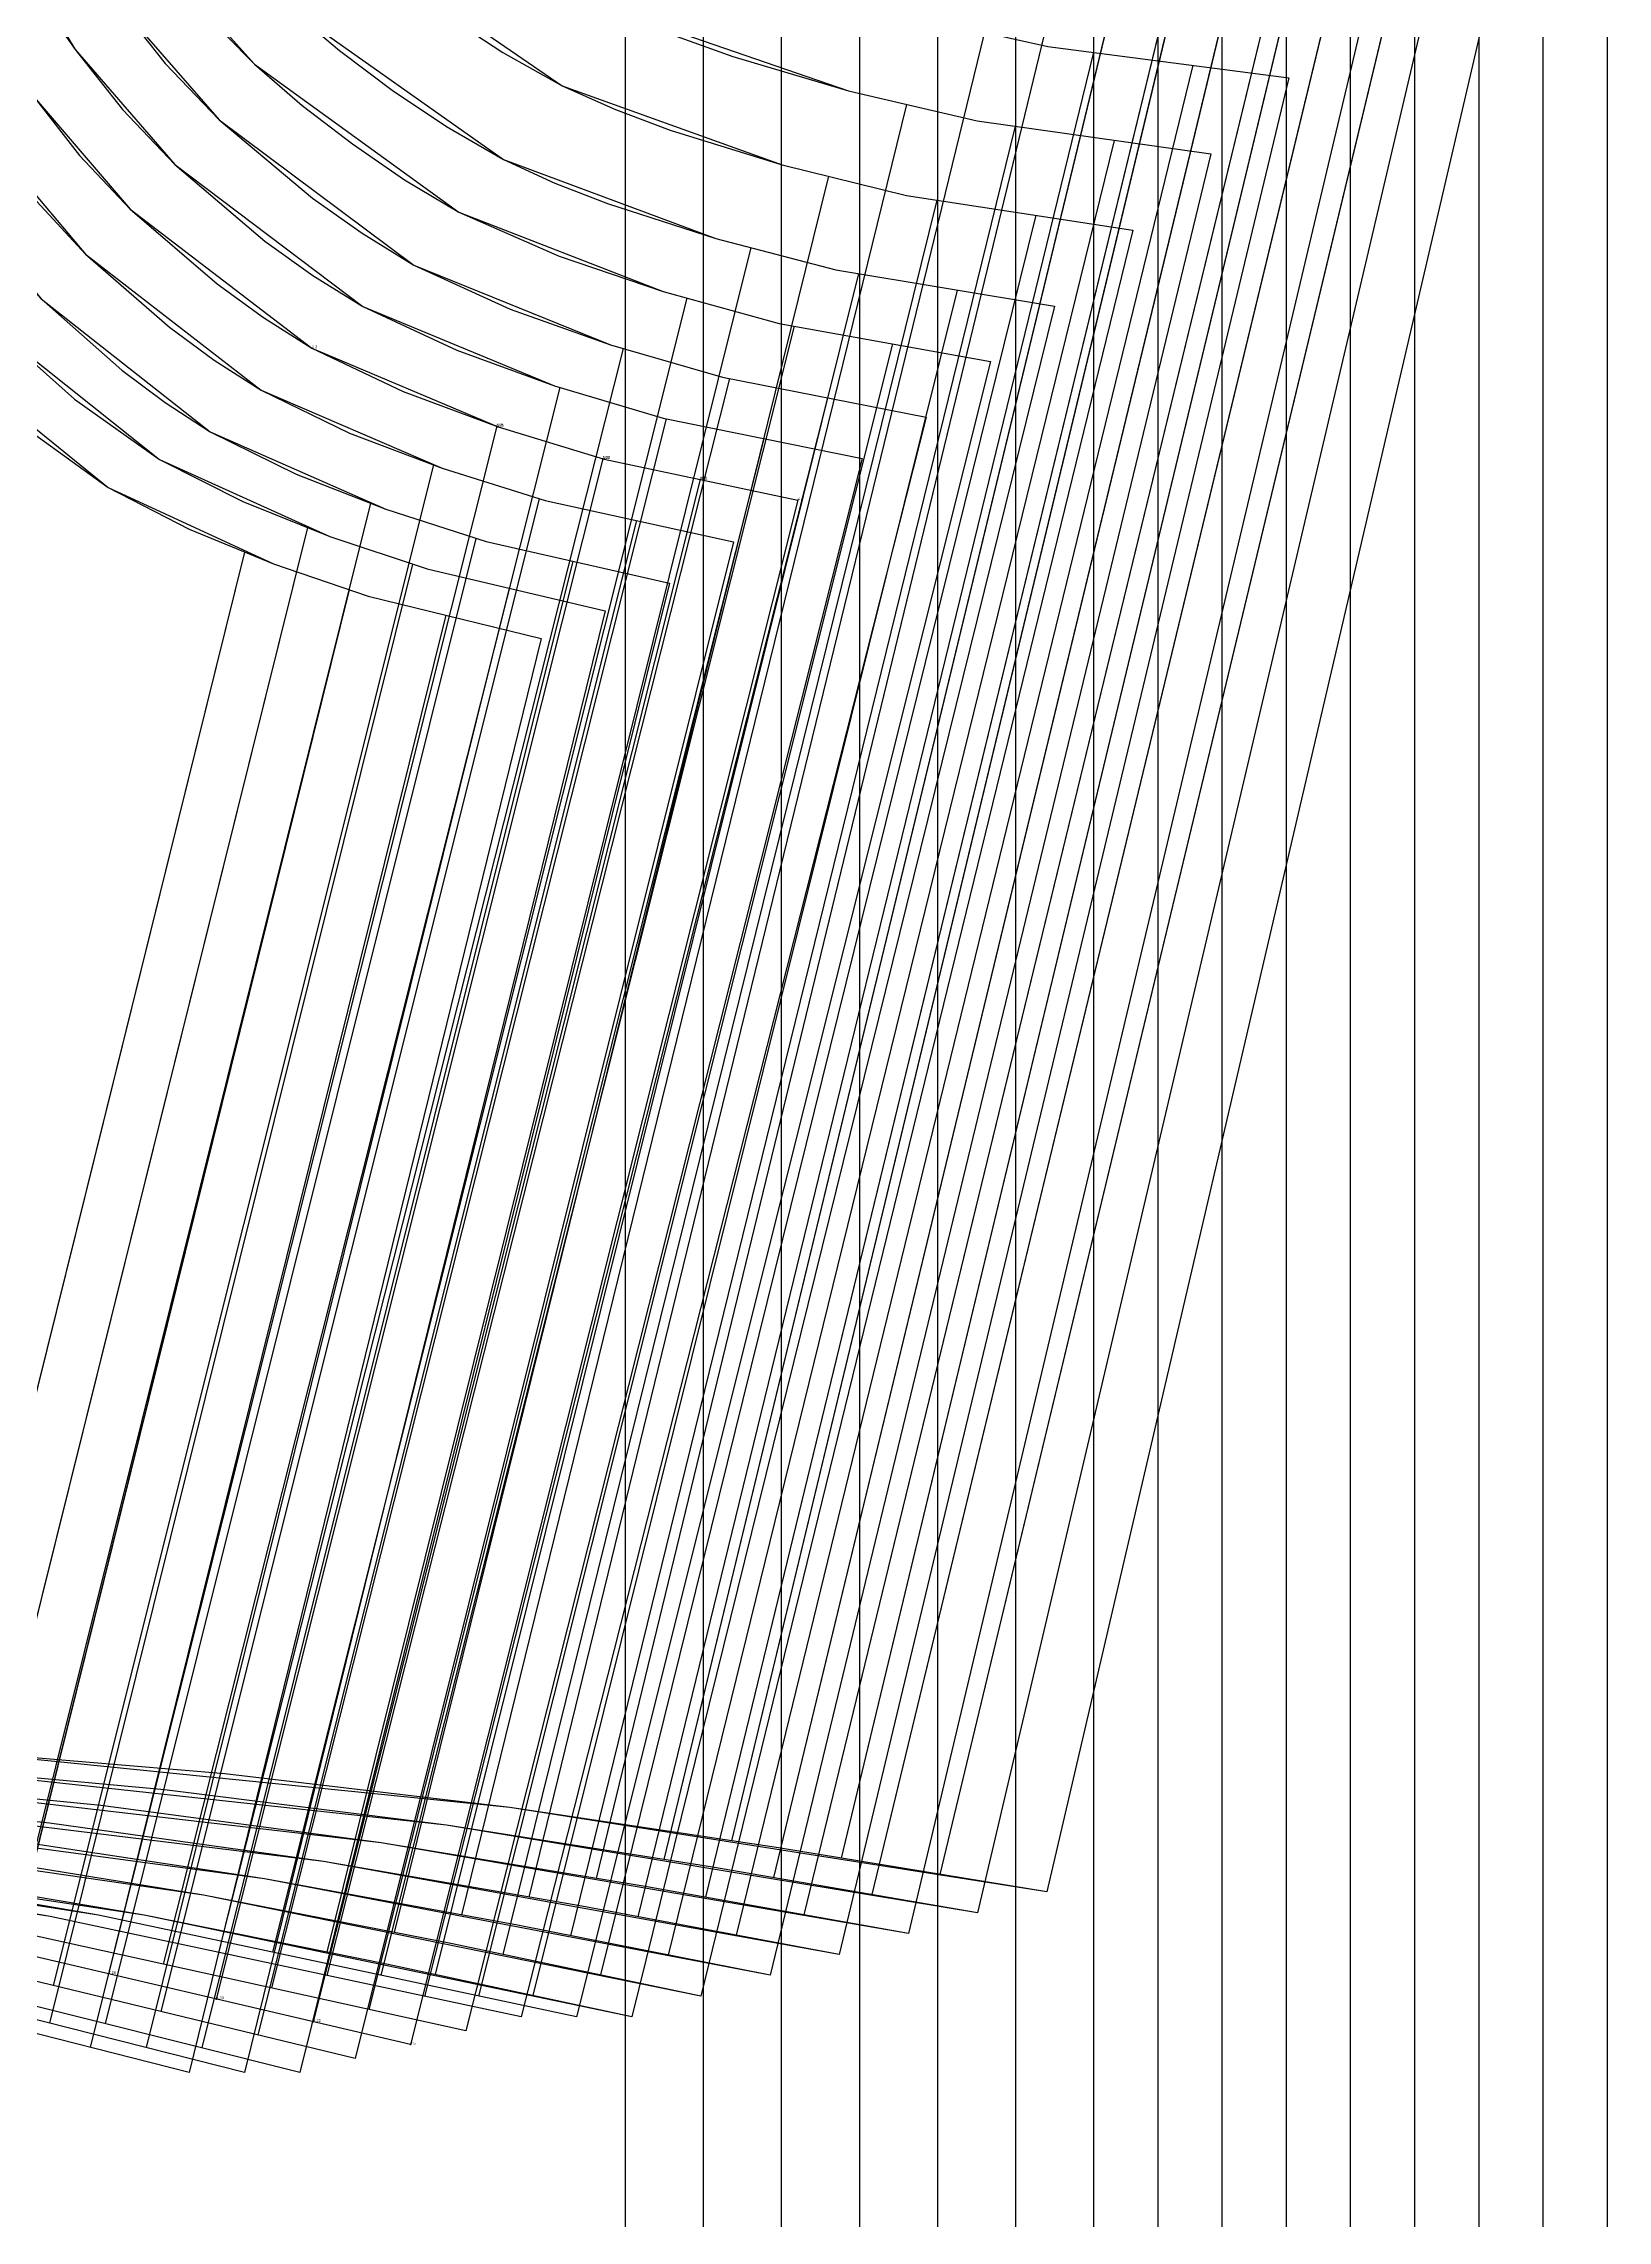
# Model space of a CAD drawing. Extents: x -43 to 1613, y 0 to 910.
# Drawn here: x 672.4 to 813.6, y 606.1 to 802.7 of the extents above; entities that cross this region are included whole.
import ezdxf

# ---------------------------------------------------------------- set-up
doc = ezdxf.new("R2010")
doc.units = 0

# ---------------------------------------------------------------- blocks, each defined once
blk = doc.blocks.new('GMX1016S18FR_42')
at = {"layer": '1'}
for points in [[(649.2063, 820.8265), (649.2063, 815.1114), (649.0742, 805.8455), (651.858, 791.9035), (656.7526, 783.2116), (664.0932, 774.0727), (678.208, 762.6071), (693.1356, 755.7212), (701.67, 752.8002), (717.2986, 748.9698)], [(717.2986, 748.9698), (685.5029, 619.4578)], [(685.5029, 619.4578), (648.0988, 628.9599), (608.0989, 636.7882), (588.7543, 638.9193), (572.0538, 639.1784), (548.6426, 639.1657), (531.8811, 636.3869), (518.0381, 630.8751), (507.9264, 624.0831), (498.9272, 613.09), (497.332, 610.4738), (494.5076, 604.3575), (491.9777, 596.039), (491.3402, 593.5041)]]:
    blk.add_lwpolyline(points, dxfattribs=at)
at = {"layer": '8'}
for p, q in [((690.5219, 756.788), (658.175, 626.4022)), ((699.9809, 753.3768), (667.8626, 623.9409)), ((708.6854, 751.0806), (676.5849, 621.7235))]:
    blk.add_line(p, q, dxfattribs=at)
at = {"layer": '84'}
for points in [[(649.2063, 820.8265), (649.2063, 815.1114), (649.0742, 805.8455), (650.0191, 798.7742), (651.858, 791.9035), (654.045, 787.4229), (656.7526, 783.2116), (660.2146, 778.4719), (664.0932, 774.0727), (670.8318, 767.9386), (678.208, 762.6071), (685.5105, 758.8479), (693.1356, 755.7212), (701.67, 752.8002), (717.2986, 748.9698)], [(717.2986, 748.9698), (685.5029, 619.4578)], [(685.5029, 619.4578), (648.0988, 628.9599), (628.1624, 633.2144), (608.0989, 636.7882), (598.4494, 638.0633), (588.7543, 638.9193), (572.0538, 639.1784), (560.3393, 639.4298), (548.6426, 639.1657), (540.192, 638.1623), (531.8811, 636.3869), (524.8148, 633.9917), (518.0381, 630.8751), (512.7651, 627.7864), (507.9264, 624.0831), (503.1461, 618.8355), (498.9272, 613.09), (497.332, 610.4738), (494.5076, 604.3575), (491.9777, 596.039), (491.3402, 593.5041)]]:
    blk.add_lwpolyline(points, dxfattribs=at)
at = {"layer": '85'}
for points in [[(690.5219, 756.788), (658.175, 626.4022)], [(699.9809, 753.3768), (667.8626, 623.9409)], [(708.6854, 751.0806), (676.5849, 621.7235)]]:
    blk.add_lwpolyline(points, dxfattribs=at)
blk = doc.blocks.new('GMX1016S18FR_44')
at = {"layer": '1'}
for points in [[(652.4092, 824.578), (652.4092, 818.863), (652.3203, 809.592), (655.3201, 795.2004), (660.4585, 786.2571), (668.1267, 776.8718), (682.8232, 765.1395), (698.2181, 758.1951), (707.0116, 755.269), (723.0974, 751.4718)], [(723.0974, 751.4718), (690.5016, 619.4603)], [(690.5016, 619.4603), (652.1044, 629.1631), (611.0453, 637.1413), (591.1901, 639.3028), (574.0527, 639.5467), (549.8745, 639.3561), (534.0198, 636.3463), (518.8382, 629.8565), (510.728, 624.0171), (500.027, 610.0115), (498.503, 607.2836), (495.8589, 600.9412), (493.5932, 592.3636), (493.042, 589.755)]]:
    blk.add_lwpolyline(points, dxfattribs=at)
at = {"layer": '8'}
for p, q in [((696.2141, 758.9927), (663.2118, 626.359)), ((705.701, 755.7034), (672.9045, 623.9079)), ((714.4309, 753.5164), (681.6319, 621.7032))]:
    blk.add_line(p, q, dxfattribs=at)
at = {"layer": '84'}
for points in [[(652.4092, 824.578), (652.4092, 818.863), (652.3203, 809.592), (653.3541, 802.287), (655.3201, 795.2004), (657.6213, 790.5878), (660.4585, 786.2571), (664.078, 781.3853), (668.1267, 776.8718), (675.1473, 770.5878), (682.8232, 765.1395), (690.3568, 761.3422), (698.2181, 758.1951), (707.0116, 755.269), (723.0974, 751.4718)], [(723.0974, 751.4718), (690.5016, 619.4603)], [(690.5016, 619.4603), (652.1044, 629.1631), (631.6396, 633.5014), (611.0453, 637.1413), (601.1393, 638.4392), (591.1901, 639.3028), (574.0527, 639.5467), (561.9471, 639.7499), (549.8745, 639.3561), (541.8684, 638.2335), (534.0198, 636.3463), (526.255, 633.5065), (518.8382, 629.8565), (514.5939, 627.187), (510.728, 624.0171), (507.7562, 620.7684), (505.0156, 617.314), (500.027, 610.0115), (498.503, 607.2836), (495.8589, 600.9412), (493.5932, 592.3636), (493.042, 589.755)]]:
    blk.add_lwpolyline(points, dxfattribs=at)
at = {"layer": '85'}
for points in [[(696.2141, 758.9927), (663.2118, 626.359)], [(705.701, 755.7034), (672.9045, 623.9079)], [(714.4309, 753.5164), (681.6319, 621.7032)]]:
    blk.add_lwpolyline(points, dxfattribs=at)
blk = doc.blocks.new('GMX1016S18FR_46')
at = {"layer": '1'}
for points in [[(655.6096, 828.3296), (655.6096, 822.6146), (655.5537, 813.3385), (658.7668, 798.4948), (664.1466, 789.2949), (672.1425, 779.6581), (687.418, 767.6541), (703.288, 760.6589), (712.3405, 757.7328), (728.8937, 753.9737)], [(728.8937, 753.9737), (695.4978, 619.4629)], [(695.4978, 619.4629), (656.2091, 629.2952), (614.2025, 637.3597), (593.8952, 639.5238), (576.3692, 639.7321), (551.4696, 639.2901), (535.5286, 636.0821), (520.4968, 629.4146), (512.0666, 622.4601), (502.28, 609.1682), (500.5985, 606.039), (497.7181, 598.7771), (495.3178, 588.9803), (494.7412, 586.006)]]:
    blk.add_lwpolyline(points, dxfattribs=at)
at = {"layer": '8'}
for p, q in [((701.9011, 761.1974), (668.241, 626.2853)), ((711.421, 758.0275), (677.9388, 623.8571)), ((720.1764, 755.9523), (686.6713, 621.6727))]:
    blk.add_line(p, q, dxfattribs=at)
at = {"layer": '84'}
for points in [[(655.6096, 828.3296), (655.6096, 822.6146), (655.5537, 813.3385), (656.6789, 805.7998), (658.7668, 798.4948), (661.1824, 793.7475), (664.1466, 789.2949), (667.9261, 784.2911), (672.1425, 779.6581), (679.445, 773.2218), (683.3439, 770.3084), (687.418, 767.6541), (695.1879, 763.8187), (703.288, 760.6589), (712.3405, 757.7328), (728.8937, 753.9737)], [(728.8937, 753.9737), (695.4978, 619.4629)], [(695.4978, 619.4629), (656.2091, 629.2952), (635.2718, 633.6869), (614.2025, 637.3597), (604.073, 638.6627), (593.8952, 639.5238), (576.3692, 639.7321), (563.9004, 639.8311), (551.4696, 639.2901), (543.4178, 638.076), (535.5286, 636.0821), (527.807, 633.1966), (520.4968, 629.4146), (516.062, 626.2066), (512.0666, 622.4601), (506.8647, 616.0542), (502.28, 609.1682), (500.5985, 606.039), (497.7181, 598.7771), (495.3178, 588.9803), (494.7412, 586.006)]]:
    blk.add_lwpolyline(points, dxfattribs=at)
at = {"layer": '85'}
for points in [[(701.9011, 761.1974), (668.241, 626.2853)], [(711.421, 758.0275), (677.9388, 623.8571)], [(720.1764, 755.9523), (686.6713, 621.6727)]]:
    blk.add_lwpolyline(points, dxfattribs=at)
blk = doc.blocks.new('GMX1016S18FR_48')
at = {"layer": '1'}
for points in [[(658.8125, 833.3309), (658.8125, 827.6159), (658.7846, 818.3347), (662.2085, 803.0363), (667.827, 793.5799), (676.1506, 783.6916), (692.0053, 771.4108), (708.3527, 764.3673), (717.672, 761.4412), (734.6925, 757.7252)], [(734.6925, 757.7252), (700.4965, 620.7151)], [(700.4965, 620.7151), (660.1486, 630.4814), (617.0295, 638.4163), (596.199, 640.4738), (578.2336, 640.5499), (553.2933, 639.6101), (537.6596, 636.3107), (521.8176, 628.0735), (513.6312, 621.4212), (502.8921, 605.5996), (501.33, 602.2366), (498.7697, 594.4947), (496.8621, 584.1416), (496.4431, 581.0073)]]:
    blk.add_lwpolyline(points, dxfattribs=at)
at = {"layer": '8'}
for p, q in [((707.5933, 764.6544), (673.2347, 627.314)), ((717.1411, 761.6064), (682.9502, 624.962)), ((725.9244, 759.6378), (691.703, 622.8436))]:
    blk.add_line(p, q, dxfattribs=at)
at = {"layer": '84'}
for points in [[(658.8125, 833.3309), (658.8125, 827.6159), (658.7846, 818.3347), (659.9937, 810.5623), (660.9538, 806.7523), (662.2085, 803.0363), (664.7333, 798.1544), (667.827, 793.5799), (671.7615, 788.4415), (676.1506, 783.6916), (683.7325, 777.0978), (687.7762, 774.1184), (692.0053, 771.4108), (700.0113, 767.5398), (708.3527, 764.3673), (717.672, 761.4412), (734.6925, 757.7252)], [(734.6925, 757.7252), (700.4965, 620.7151)], [(700.4965, 620.7151), (660.1486, 630.4814), (638.6551, 634.8172), (617.0295, 638.4163), (606.6359, 639.6711), (596.199, 640.4738), (578.2336, 640.5499), (565.7393, 640.4026), (553.2933, 639.6101), (545.3762, 638.3808), (537.6596, 636.3107), (529.5062, 632.6556), (521.8176, 628.0735), (517.5174, 624.9899), (513.6312, 621.4212), (510.5985, 617.7255), (507.8324, 613.8215), (502.8921, 605.5996), (501.33, 602.2366), (498.7697, 594.4947), (496.8621, 584.1416), (496.4431, 581.0073)]]:
    blk.add_lwpolyline(points, dxfattribs=at)
at = {"layer": '85'}
for points in [[(707.5933, 764.6544), (673.2347, 627.314)], [(717.1411, 761.6064), (682.9502, 624.962)], [(725.9244, 759.6378), (691.703, 622.8436)]]:
    blk.add_lwpolyline(points, dxfattribs=at)
blk = doc.blocks.new('GMX1016S18FR_50')
at = {"layer": '1'}
for points in [[(662.013, 838.3347), (662.013, 832.6197), (662.013, 823.3334), (665.6579, 807.588), (671.5202, 797.8801), (680.1739, 787.748), (696.6078, 775.203), (713.4276, 768.1011), (723.006, 765.1674), (740.4888, 761.4793)], [(740.4888, 761.4793), (705.4927, 621.9698)], [(705.4927, 621.9698), (664.3091, 631.6218), (620.3138, 639.3841), (599.0717, 641.3247), (580.7634, 641.2662), (554.9342, 639.4324), (539.2039, 635.5639), (523.0038, 626.7527), (514.7336, 619.8159), (504.2282, 603.5904), (502.6432, 599.7906), (500.1388, 591.086), (498.4725, 579.5112), (498.1423, 576.0111)]]:
    blk.add_lwpolyline(points, dxfattribs=at)
at = {"layer": '2'}
for p in [(713.293, 768.1494), (722.8663, 765.2081), (731.675, 763.3361), (740.4888, 761.4793), (740.4888, 761.4793), (678.2283, 628.3579), (687.9641, 626.077), (696.7297, 624.0222), (705.4927, 621.9698), (705.4927, 621.9698)]:
    blk.add_point(p, dxfattribs=at)
at = {"layer": '3'}
for p in [(680.1739, 787.748), (696.6078, 775.203), (713.4276, 768.1011), (723.006, 765.1674)]:
    blk.add_point(p, dxfattribs=at)
at = {"layer": '8'}
for p, q in [((713.293, 768.1494), (678.2283, 628.3579)), ((722.8663, 765.2081), (687.9641, 626.077)), ((731.675, 763.3361), (696.7297, 624.0222))]:
    blk.add_line(p, q, dxfattribs=at)
at = {"layer": '84'}
for points in [[(662.013, 838.3347), (662.013, 832.6197), (662.013, 823.3334), (663.3134, 815.3274), (664.332, 811.4081), (665.6579, 807.588), (668.2969, 802.5715), (671.5202, 797.8801), (675.6146, 792.6121), (680.1739, 787.748), (688.0378, 781.0043), (692.2288, 777.9639), (696.6078, 775.203), (704.8475, 771.2914), (713.4276, 768.1011), (723.006, 765.1674), (740.4888, 761.4793)], [(740.4888, 761.4793), (705.4927, 621.9698)], [(705.4927, 621.9698), (664.3091, 631.6218), (642.3737, 635.8764), (620.3138, 639.3841), (609.7118, 640.5855), (599.0717, 641.3247), (589.9176, 641.4745), (580.7634, 641.2662), (567.812, 640.7227), (554.9342, 639.4324), (546.9586, 637.9058), (539.2039, 635.5639), (530.8626, 631.6117), (523.0038, 626.7527), (518.6503, 623.5294), (514.7336, 619.8159), (511.7339, 616.0237), (509.0161, 612.0232), (504.2282, 603.5904), (502.6432, 599.7906), (500.1388, 591.086), (498.4725, 579.5112), (498.1423, 576.0111)]]:
    blk.add_lwpolyline(points, dxfattribs=at)
at = {"layer": '85'}
for points in [[(713.293, 768.1494), (678.2283, 628.3579)], [(722.8663, 765.2081), (687.9641, 626.077)], [(731.675, 763.3361), (696.7297, 624.0222)]]:
    blk.add_lwpolyline(points, dxfattribs=at)
at = {"layer": '1'}
for s, p in [('# 3', (696.6078, 775.203)), ('# 4', (740.4888, 761.4793)), ('# 4', (740.4888, 761.4793)), ('# 5', (705.4927, 621.9698)), ('# 5', (705.4927, 621.9698))]:
    blk.add_text(s, height=0.25, dxfattribs=at).set_placement(p)
at = {"layer": '8'}
for s, p in [('# 25', (713.293, 768.1494)), ('NM', (713.293, 768.1494)), ('# 23', (722.8663, 765.2081)), ('NM', (722.8663, 765.2081)), ('# 21', (731.675, 763.3361)), ('NM', (731.675, 763.3361)), ('# 26', (678.2283, 628.3579)), ('# 24', (687.9641, 626.077)), ('# 22', (696.7297, 624.0222))]:
    blk.add_text(s, height=0.25, dxfattribs=at).set_placement(p)
at = {"layer": '85'}
for p in [(713.293, 768.1494), (722.8663, 765.2081), (731.675, 763.3361)]:
    blk.add_text('NM', height=0.25, dxfattribs=at).set_placement(p)
blk = doc.blocks.new('GMX1016S18FR_52')
at = {"layer": '1'}
for points in [[(665.2159, 843.3359), (665.2159, 837.6209), (665.2895, 828.3347), (669.1351, 812.1346), (675.2311, 802.1702), (684.2075, 791.7841), (701.2102, 778.9596), (718.5026, 771.8095), (728.34, 768.8758), (746.2876, 765.2309)], [(746.2876, 765.2309), (710.4914, 623.2221)], [(710.4914, 623.2221), (668.5763, 632.4677), (623.8342, 639.7626), (602.2569, 641.4491), (583.6819, 641.1494), (557.5478, 639.4628), (540.1361, 635.0737), (523.8395, 624.5937), (515.1273, 616.8416), (505.7674, 600.4053), (504.157, 596.3387), (501.6678, 587.0525), (500.1261, 574.7335), (499.8441, 571.0124)]]:
    blk.add_lwpolyline(points, dxfattribs=at)
at = {"layer": '8'}
for p, q in [((718.9953, 771.6622), (683.1813, 629.2444)), ((728.5965, 768.8225), (692.9476, 627.0905)), ((737.4256, 767.0293), (701.7436, 625.1499))]:
    blk.add_line(p, q, dxfattribs=at)
at = {"layer": '84'}
for points in [[(665.2159, 843.3359), (665.2159, 837.6209), (665.2895, 828.3347), (666.6789, 820.0949), (667.7508, 816.0639), (669.1351, 812.1346), (671.8834, 806.9834), (675.2311, 802.1702), (679.4831, 796.7676), (684.2075, 791.7841), (692.3482, 784.8829), (696.6839, 781.774), (701.2102, 778.9596), (709.6862, 775.0125), (718.5026, 771.8095), (728.34, 768.8758), (746.2876, 765.2309)], [(746.2876, 765.2309), (710.4914, 623.2221)], [(710.4914, 623.2221), (668.5763, 632.4677), (646.2624, 636.4961), (623.8342, 639.7626), (613.0621, 640.8395), (602.2569, 641.4491), (592.9681, 641.4593), (583.6819, 641.1494), (570.578, 640.6719), (557.5478, 639.4628), (548.6858, 637.8017), (544.3525, 636.6079), (540.1361, 635.0737), (535.8283, 632.8664), (531.6983, 630.3239), (523.8395, 624.5937), (519.2421, 620.964), (515.1273, 616.8416), (512.4044, 612.9808), (509.9914, 608.9117), (505.7674, 600.4053)]]:
    blk.add_lwpolyline(points, dxfattribs=at)
at = {"layer": '85'}
for points in [[(718.9953, 771.6622), (683.1813, 629.2444)], [(728.5965, 768.8225), (692.9476, 627.0905)], [(737.4256, 767.0293), (701.7436, 625.1499)]]:
    blk.add_lwpolyline(points, dxfattribs=at)
blk = doc.blocks.new('GMX1016S18FR_54')
at = {"layer": '1'}
for points in [[(668.4188, 848.3372), (668.4188, 842.6222), (668.5636, 833.3359), (672.6124, 816.6837), (678.942, 806.4602), (688.2359, 795.8202), (705.8076, 782.7138), (723.5749, 775.5154), (733.674, 772.5842), (752.0864, 768.9825)], [(752.0864, 768.9825), (715.4901, 624.4743)], [(715.4901, 624.4743), (672.9476, 633.537), (627.5553, 640.5982), (605.6757, 642.1502), (586.8569, 641.7082), (559.275, 639.6381), (540.8346, 634.6343), (525.3051, 623.9638), (515.9858, 614.2635), (506.6081, 595.1348), (505.1298, 591.086), (502.9201, 581.8683), (501.7237, 569.689), (501.5459, 566.0136)]]:
    blk.add_lwpolyline(points, dxfattribs=at)
at = {"layer": '8'}
for p, q in [((724.7052, 775.1877), (688.1749, 630.2909)), ((734.3318, 772.4547), (697.959, 628.2081)), ((743.1786, 770.7224), (706.7728, 626.3285))]:
    blk.add_line(p, q, dxfattribs=at)
at = {"layer": '84'}
for points in [[(668.4188, 848.3372), (668.4188, 842.6222), (668.5636, 833.3359), (670.0419, 824.8651), (671.1646, 820.7198), (672.6124, 816.6837), (675.4699, 811.398), (678.942, 806.4602), (683.3464, 800.923), (688.2359, 795.8202), (696.6509, 788.7615), (701.1315, 785.5865), (705.8076, 782.7138), (714.5173, 778.731), (723.5749, 775.5154), (733.674, 772.5842), (752.0864, 768.9825)], [(752.0864, 768.9825), (715.4901, 624.4743)], [(715.4901, 624.4743), (672.9476, 633.537), (650.3086, 637.4537), (627.5553, 640.5982), (616.6308, 641.6117), (605.6757, 642.1502), (596.2625, 642.0968), (586.8569, 641.7082), (573.019, 641.0808), (559.275, 639.6381), (549.8719, 637.7229), (545.2847, 636.364), (540.8346, 634.6343), (536.6868, 632.3991), (532.7346, 629.8235), (525.3051, 623.9638), (520.3318, 619.3968), (515.9858, 614.2635), (513.2375, 609.7093), (510.822, 604.962)]]:
    blk.add_lwpolyline(points, dxfattribs=at)
at = {"layer": '85'}
for points in [[(724.7052, 775.1877), (688.1749, 630.2909)], [(734.3318, 772.4547), (697.959, 628.2081)], [(743.1786, 770.7224), (706.7728, 626.3285)]]:
    blk.add_lwpolyline(points, dxfattribs=at)
blk = doc.blocks.new('GMX1016S18FR_56')
at = {"layer": '1'}
for points in [[(670.1206, 854.5932), (670.1206, 848.8782), (670.4178, 839.5945), (674.8654, 822.3403), (681.5913, 811.8018), (691.4058, 800.8722), (709.8615, 787.4966), (728.3247, 780.3211), (738.8073, 777.4382), (757.8853, 773.9888)], [(757.8853, 773.9888), (720.4888, 624.4794)], [(720.4888, 624.4794), (677.3241, 633.6513), (631.2713, 640.7938), (609.0743, 642.3559), (589.9811, 641.8987), (561.6118, 639.6381), (543.2705, 634.5378), (526.4049, 622.0918), (517.0425, 611.7184), (507.7206, 591.5), (506.2576, 587.0626), (504.1875, 576.9991), (503.3138, 563.7607), (503.2477, 559.7703)]]:
    blk.add_lwpolyline(points, dxfattribs=at)
at = {"layer": '8'}
for p, q in [((730.4736, 779.7318), (693.0517, 630.3061)), ((740.151, 777.1943), (702.8384, 628.2284)), ((749.0283, 775.5865), (711.6522, 626.3539))]:
    blk.add_line(p, q, dxfattribs=at)
at = {"layer": '84'}
for points in [[(670.1206, 854.5932), (670.1206, 848.8782), (670.4178, 839.5945), (671.0934, 835.1724), (672.079, 830.8061), (673.3058, 826.516), (674.8654, 822.3403), (677.9108, 816.8844), (681.5913, 811.8018), (686.2496, 806.1072), (691.4058, 800.8722), (695.7315, 797.1384), (700.2552, 793.651), (704.9567, 790.4125), (709.8615, 787.4966), (718.9191, 783.5088), (728.3247, 780.3211), (738.8073, 777.4382), (757.8853, 773.9888)], [(757.8853, 773.9888), (720.4888, 624.4794)], [(720.4888, 624.4794), (677.3241, 633.6513), (654.3549, 637.6137), (631.2713, 640.7938), (620.1868, 641.8149), (609.0743, 642.3559), (599.5239, 642.3), (589.9811, 641.8987), (575.7469, 641.1951), (561.6118, 639.6381), (552.2392, 637.7026), (547.6799, 636.3158), (543.2705, 634.5378), (538.729, 631.9241), (534.4313, 628.9117), (526.4049, 622.0918), (521.396, 617.1845), (517.0425, 611.7184), (514.2866, 606.8899), (511.8786, 601.8683)]]:
    blk.add_lwpolyline(points, dxfattribs=at)
at = {"layer": '85'}
for points in [[(730.4736, 779.7318), (693.0517, 630.3061)], [(740.151, 777.1943), (702.8384, 628.2284)], [(749.0283, 775.5865), (711.6522, 626.3539)]]:
    blk.add_lwpolyline(points, dxfattribs=at)
blk = doc.blocks.new('GMX1016S18FR_58')
at = {"layer": '1'}
for points in [[(671.8224, 860.8467), (671.8224, 855.1317), (672.2593, 845.8531), (677.1006, 827.9892), (684.2252, 817.1308), (694.5605, 805.9065), (713.9026, 792.254), (733.072, 785.109), (743.9356, 782.282), (763.6841, 778.9927)], [(763.6841, 778.9927), (725.4876, 624.4819)], [(725.4876, 624.4819), (681.4516, 633.6513), (634.4793, 640.7379), (611.8479, 642.2391), (592.389, 641.693), (564.1264, 639.125), (545.4066, 633.0112), (527.8908, 620.5144), (519.0821, 610.1131), (509.1431, 586.6156), (507.6851, 581.9775), (505.676, 571.4696), (504.9597, 557.6774), (504.9495, 553.5245)]]:
    blk.add_lwpolyline(points, dxfattribs=at)
at = {"layer": '8'}
for p, q in [((736.2445, 784.286), (697.9387, 630.3315)), ((745.9676, 781.9416), (707.738, 628.3021)), ((754.8728, 780.4557), (716.5417, 626.4047))]:
    blk.add_line(p, q, dxfattribs=at)
at = {"layer": '84'}
for points in [[(671.8224, 860.8467), (671.8224, 855.1317), (672.2593, 845.8531), (673.0213, 841.2709), (674.1008, 836.7497), (675.4292, 832.3072), (677.1006, 827.9892), (680.3365, 822.3632), (684.2252, 817.1308), (689.1376, 811.2786), (694.5605, 805.9065), (699.102, 802.0863), (703.8442, 798.5202), (708.7718, 795.2182), (713.9026, 792.254), (718.5457, 790.1204), (723.3133, 788.2662), (733.072, 785.109), (743.9356, 782.282), (763.6841, 778.9927)], [(763.6841, 778.9927), (725.4876, 624.4819)], [(725.4876, 624.4819), (703.4962, 629.2165), (681.4516, 633.6513), (658.0226, 637.5959), (634.4793, 640.7379), (623.1789, 641.7361), (611.8479, 642.2391), (602.1147, 642.1527), (592.389, 641.693), (578.1904, 640.903), (571.1343, 640.1816), (564.1264, 639.125), (559.303, 638.0455), (554.5557, 636.6688), (549.9126, 635.0077), (545.4066, 633.0112), (540.7152, 630.3595), (536.2347, 627.3597), (531.9573, 624.0653), (527.8908, 620.5144), (523.1308, 615.6046), (519.0821, 610.1131), (516.1204, 604.4743)]]:
    blk.add_lwpolyline(points, dxfattribs=at)
at = {"layer": '85'}
for points in [[(736.2445, 784.286), (697.9387, 630.3315)], [(745.9676, 781.9416), (707.738, 628.3021)], [(754.8728, 780.4557), (716.5417, 626.4047)]]:
    blk.add_lwpolyline(points, dxfattribs=at)
blk = doc.blocks.new('GMX1016S18FR_60')
at = {"layer": '1'}
for points in [[(674.7739, 868.9772), (674.7739, 863.2622), (675.3454, 853.9912), (680.5854, 835.5203), (688.1089, 824.3418), (698.9674, 812.8229), (719.1985, 798.8961), (739.0689, 791.7765), (750.3135, 789.0053), (770.7326, 785.8735)], [(770.7326, 785.8735), (731.736, 626.3615)], [(731.736, 626.3615), (686.8084, 635.4674), (638.899, 642.4372), (615.8256, 643.8443), (595.9983, 643.1839), (566.3845, 639.7854), (548.4496, 632.8334), (530.4003, 616.3158), (522.2672, 605.9348), (511.6246, 582.3382), (510.1692, 577.3166), (508.2566, 565.9705), (507.8146, 551.1191), (507.901, 546.6538)]]:
    blk.add_lwpolyline(points, dxfattribs=at)
at = {"layer": '8'}
for p, q in [((743.2701, 790.7427), (704.0423, 632.0918)), ((753.0364, 788.5862), (713.8518, 630.1105)), ((761.9721, 787.2121), (722.6681, 628.2589))]:
    blk.add_line(p, q, dxfattribs=at)
at = {"layer": '84'}
for points in [[(674.7739, 868.9772), (674.7739, 863.2622), (674.9009, 858.6115), (675.3454, 853.9912), (677.3698, 844.5704), (678.7998, 839.9806), (680.5854, 835.5203), (684.0094, 829.7241), (688.1089, 824.3418), (693.2753, 818.3296), (698.9674, 812.8229), (703.7248, 808.9139), (708.688, 805.2715), (713.8391, 801.9085), (719.1985, 798.8961), (724.0144, 796.7549), (728.9572, 794.9032), (739.0689, 791.7765), (750.3135, 789.0053), (770.7326, 785.8735)], [(770.7326, 785.8735), (731.736, 626.3615)], [(731.736, 626.3615), (709.3001, 631.0681), (686.8084, 635.4674), (662.9096, 639.3612), (638.899, 642.4372), (627.375, 643.3922), (615.8256, 643.8443), (605.9044, 643.7275), (595.9983, 643.1839), (581.0936, 642.0917), (573.7048, 641.1367), (566.3845, 639.7854), (561.7058, 638.551), (557.1313, 636.9863), (552.6888, 635.1118), (548.4496, 632.8334), (543.5169, 629.2266), (538.9144, 625.1931), (530.4003, 616.3158), (526.0721, 611.3222), (522.2672, 605.9348)]]:
    blk.add_lwpolyline(points, dxfattribs=at)
at = {"layer": '85'}
for points in [[(743.2701, 790.7427), (704.0423, 632.0918)], [(753.0364, 788.5862), (713.8518, 630.1105)], [(761.9721, 787.2121), (722.6681, 628.2589)]]:
    blk.add_lwpolyline(points, dxfattribs=at)
blk = doc.blocks.new('GMX1016S18FR_62')
at = {"layer": '1'}
for points in [[(677.7254, 877.1078), (677.7254, 871.3928), (678.4213, 862.1294), (684.0652, 843.0464), (691.9875, 831.5503), (703.3718, 819.7393), (724.4969, 805.5382), (745.0684, 798.4465), (756.694, 795.7313), (777.7811, 792.7544)], [(777.7811, 792.7544), (737.9843, 628.2411)], [(737.9843, 628.2411), (692.3126, 636.9559), (643.636, 643.4659), (620.2223, 644.6267), (600.1182, 643.725), (569.722, 639.4222), (551.4899, 631.8759), (533.5499, 615.5259), (524.1265, 603.7352), (514.5761, 578.2336), (513.047, 572.8132), (511.0811, 560.5831), (510.7229, 544.5913), (510.8525, 539.7831)]]:
    blk.add_lwpolyline(points, dxfattribs=at)
at = {"layer": '8'}
for p, q in [((750.3008, 797.2273), (710.1078, 633.6818)), ((760.1103, 795.2487), (719.9427, 631.8098)), ((769.0689, 793.9787), (728.7819, 630.0572))]:
    blk.add_line(p, q, dxfattribs=at)
at = {"layer": '84'}
for points in [[(677.7254, 877.1078), (677.7254, 871.3928), (677.9108, 866.742), (678.4213, 862.1294), (680.6312, 852.391), (682.1653, 847.6489), (684.0652, 843.0464), (687.6797, 837.0799), (691.9875, 831.5503), (697.4104, 825.3807), (703.3718, 819.7393), (708.3451, 815.7439), (713.5318, 812.0254), (718.9064, 808.5964), (724.4969, 805.5382), (729.4881, 803.3894), (734.6061, 801.5428), (745.0684, 798.4465), (756.694, 795.7313), (777.7811, 792.7544)], [(777.7811, 792.7544), (737.9843, 628.2411)], [(737.9843, 628.2411), (715.1752, 632.7547), (692.3126, 636.9559), (668.0277, 640.6262), (643.636, 643.4659), (631.9419, 644.3015), (620.2223, 644.6267), (610.1589, 644.4108), (600.1182, 643.725), (584.802, 642.2162), (577.2201, 641.0224), (569.722, 639.4222), (564.9621, 638.0277), (560.3139, 636.3081), (555.8003, 634.2838), (551.4899, 631.8759), (546.6131, 628.2741), (542.0411, 624.2762), (533.5499, 615.5259), (528.4851, 609.8896), (524.1265, 603.7352)]]:
    blk.add_lwpolyline(points, dxfattribs=at)
at = {"layer": '85'}
for points in [[(750.3008, 797.2273), (710.1078, 633.6818)], [(760.1103, 795.2487), (719.9427, 631.8098)], [(769.0689, 793.9787), (728.7819, 630.0572)]]:
    blk.add_lwpolyline(points, dxfattribs=at)
blk = doc.blocks.new('GMX1016S18FR_64')
at = {"layer": '1'}
for points in [[(680.6769, 885.2383), (680.6769, 879.5233), (681.4897, 870.2701), (687.5399, 850.58), (695.8661, 838.7665), (707.7812, 826.6659), (729.803, 812.1981), (751.0704, 805.1267), (763.077, 802.4623), (784.8296, 799.6352)], [(784.8296, 799.6352), (744.2328, 630.1207)], [(744.2328, 630.1207), (697.6542, 638.5002), (648.0455, 644.6038), (624.2, 645.5334), (603.7479, 644.4006), (573.5473, 639.4806), (554.0045, 631.279), (535.0765, 614.5505), (527.078, 602.1909), (517.6952, 572.9428), (516.1027, 567.3014), (514.0478, 554.5659), (513.6719, 537.9187), (513.8039, 532.9124)]]:
    blk.add_lwpolyline(points, dxfattribs=at)
at = {"layer": '8'}
for p, q in [((757.3366, 803.7399), (716.181, 635.2921)), ((767.1842, 801.9289), (726.0413, 633.5192)), ((776.1682, 800.7554), (734.9059, 631.8606))]:
    blk.add_line(p, q, dxfattribs=at)
at = {"layer": '84'}
for points in [[(680.6769, 885.2383), (680.6769, 879.5233), (680.9131, 874.8777), (681.4897, 870.2701), (683.8849, 860.2142), (685.5232, 855.3222), (687.5399, 850.58), (691.3474, 844.4434), (695.8661, 838.7665), (701.548, 832.4393), (707.7812, 826.6659), (712.973, 822.5841), (718.3806, 818.7919), (723.9839, 815.302), (729.803, 812.1981), (734.9668, 810.0416), (740.2602, 808.1976), (751.0704, 805.1267), (763.077, 802.4623), (784.8296, 799.6352)], [(784.8296, 799.6352), (744.2328, 630.1207)], [(744.2328, 630.1207), (720.9689, 634.4692), (697.6542, 638.5002), (672.8968, 641.9749), (648.0455, 644.6038), (636.1304, 645.3277), (624.2, 645.5334), (613.9587, 645.2185), (603.7479, 644.4006), (588.5231, 642.5693), (580.992, 641.2154), (573.5473, 639.4806), (568.4571, 637.9236), (563.4787, 636.044), (558.6451, 633.8469), (554.0045, 631.279), (548.8179, 627.6518), (543.9385, 623.6158), (539.3538, 619.2343), (535.0765, 614.5505), (530.6721, 608.6349), (527.078, 602.1909)]]:
    blk.add_lwpolyline(points, dxfattribs=at)
at = {"layer": '85'}
for points in [[(757.3366, 803.7399), (716.181, 635.2921)], [(767.1842, 801.9289), (726.0413, 633.5192)], [(776.1682, 800.7554), (734.9059, 631.8606)]]:
    blk.add_lwpolyline(points, dxfattribs=at)
blk = doc.blocks.new('GMX1016S18FR_66')
at = {"layer": '1'}
for points in [[(791.8781, 806.5161), (750.4811, 632.0003)], [(750.4811, 632.0003), (702.8485, 640.2045), (652.1374, 646.0617), (627.7763, 646.8288), (606.9, 645.5182), (576.8569, 639.1631), (556.9992, 630.776), (538.0305, 611.8683), (530.0295, 600.6466), (519.712, 565.4142), (518.2693, 559.844), (516.5294, 547.3015), (516.5167, 530.9515), (516.7554, 526.0417)]]:
    blk.add_lwpolyline(points, dxfattribs=at)
at = {"layer": '8'}
for p, q in [((764.3724, 810.2626), (722.2821, 636.9889)), ((774.2581, 808.6167), (732.1601, 635.282)), ((783.2624, 807.5372), (741.0349, 633.6894))]:
    blk.add_line(p, q, dxfattribs=at)
at = {"layer": '84'}
for points in [[(791.8781, 806.5161), (750.4811, 632.0003)], [(750.4811, 632.0003), (726.689, 636.265), (702.8485, 640.2045), (677.5374, 643.5649), (652.1374, 646.0617), (639.9632, 646.7094), (627.7763, 646.8288), (617.314, 646.4809), (606.9, 645.5182), (591.7388, 642.9579), (584.2585, 641.2078), (576.8569, 639.1631), (566.5978, 635.6528), (561.6779, 633.438), (556.9992, 630.776), (551.7566, 626.6257), (546.9129, 621.9953), (538.0305, 611.8683), (533.6744, 606.4886), (530.0295, 600.6466)]]:
    blk.add_lwpolyline(points, dxfattribs=at)
at = {"layer": '85'}
for points in [[(764.3724, 810.2626), (722.2821, 636.9889)], [(774.2581, 808.6167), (732.1601, 635.282)], [(783.2624, 807.5372), (741.0349, 633.6894)]]:
    blk.add_lwpolyline(points, dxfattribs=at)
blk = doc.blocks.new('GMX1016S18FR_68')
at = {"layer": '1'}
for points in [[(798.9266, 813.3995), (756.7296, 633.8824)], [(756.7296, 633.8824), (708.7718, 641.792), (657.7381, 647.3216), (633.2373, 647.9185), (612.2518, 646.4504), (581.1546, 639.4984), (560.0167, 630.4915), (540.2835, 608.4164), (532.4856, 595.9044), (522.4298, 563.0291), (520.9058, 556.8087), (519.1507, 542.826), (519.3716, 524.6345), (519.7069, 519.1735)]]:
    blk.add_lwpolyline(points, dxfattribs=at)
at = {"layer": '8'}
for p, q in [((771.3879, 816.704), (728.3882, 638.6881)), ((781.3371, 815.3197), (738.279, 637.0524)), ((790.3592, 814.3291), (747.1715, 635.5208))]:
    blk.add_line(p, q, dxfattribs=at)
at = {"layer": '84'}
for points in [[(798.9266, 813.3995), (756.7296, 633.8824)], [(756.7296, 633.8824), (732.7748, 637.9998), (708.7718, 641.792), (683.2981, 644.9924), (657.7381, 647.3216), (645.4928, 647.888), (633.2373, 647.9185), (622.7166, 647.4968), (612.2518, 646.4504), (604.3753, 645.1829), (596.5546, 643.6056), (581.1546, 639.4984), (575.6199, 637.7813), (570.192, 635.7722), (564.9519, 633.3999), (560.0167, 630.4915), (554.4338, 625.6605), (549.3767, 620.2427), (544.6929, 614.4413), (540.2835, 608.4164), (536.0467, 602.3585)]]:
    blk.add_lwpolyline(points, dxfattribs=at)
at = {"layer": '85'}
for points in [[(771.3879, 816.704), (728.3882, 638.6881)], [(781.3371, 815.3197), (738.279, 637.0524)], [(790.3592, 814.3291), (747.1715, 635.5208)]]:
    blk.add_lwpolyline(points, dxfattribs=at)
blk = doc.blocks.new('GMX1016S18FR_70')
at = {"layer": '1'}
for points in [[(805.9751, 820.2804), (762.9779, 635.7621)], [(762.9779, 635.7621), (714.4792, 643.3948), (662.8867, 648.5992), (638.1344, 649.0183), (616.9483, 647.38), (584.5379, 639.4095), (564.6979, 629.9709), (544.8174, 610.5754), (536.5243, 596.4454), (525.6404, 555.4193), (524.0986, 549.3106), (522.2749, 535.5717), (522.3663, 517.6749), (522.6584, 512.3028)]]:
    blk.add_lwpolyline(points, dxfattribs=at)
at = {"layer": '8'}
for p, q in [((778.4339, 823.2852), (734.4944, 640.3798)), ((788.4135, 822.0355), (744.4004, 638.8126)), ((797.4559, 821.1262), (753.3082, 637.347))]:
    blk.add_line(p, q, dxfattribs=at)
at = {"layer": '84'}
for points in [[(805.9751, 820.2804), (762.9779, 635.7621)], [(762.9779, 635.7621), (738.7514, 639.7448), (714.4792, 643.3948), (688.7236, 646.4377), (662.8867, 648.5992), (650.5144, 649.0793), (638.1344, 649.0183), (627.5096, 648.5332), (616.9483, 647.38), (608.7161, 645.9271), (600.5551, 644.1212), (592.4932, 641.9444), (584.5379, 639.4095), (574.289, 635.3252), (569.3842, 632.8334), (564.6979, 629.9709), (559.1963, 625.7113), (554.063, 621.0072), (549.2649, 615.9475), (544.8174, 610.5754), (540.2047, 603.7835)]]:
    blk.add_lwpolyline(points, dxfattribs=at)
at = {"layer": '85'}
for points in [[(778.4339, 823.2852), (734.4944, 640.3798)], [(788.4135, 822.0355), (744.4004, 638.8126)], [(797.4559, 821.1262), (753.3082, 637.347)]]:
    blk.add_lwpolyline(points, dxfattribs=at)
blk = doc.blocks.new('GMX1016S18BK_42')
at = {"layer": '1'}
blk.add_lwpolyline([(813.6128, 583.5193), (813.6128, 811.017)], dxfattribs=at)
at = {"layer": '84'}
blk.add_lwpolyline([(813.6128, 583.5193), (813.6128, 811.017)], dxfattribs=at)
blk = doc.blocks.new('GMX1016S18BK_44')
at = {"layer": '1'}
blk.add_lwpolyline([(807.814, 579.7703), (807.814, 814.7686)], dxfattribs=at)
at = {"layer": '84'}
blk.add_lwpolyline([(807.814, 579.7703), (807.814, 814.7686)], dxfattribs=at)
blk = doc.blocks.new('GMX1016S18BK_46')
at = {"layer": '1'}
blk.add_lwpolyline([(802.0152, 576.0187), (802.0152, 818.5176)], dxfattribs=at)
at = {"layer": '84'}
blk.add_lwpolyline([(802.0152, 576.0187), (802.0152, 818.5176)], dxfattribs=at)
blk = doc.blocks.new('GMX1016S18BK_48')
at = {"layer": '1'}
blk.add_lwpolyline([(796.2164, 571.02), (796.2164, 823.5189)], dxfattribs=at)
at = {"layer": '84'}
blk.add_lwpolyline([(796.2164, 571.02), (796.2164, 823.5189)], dxfattribs=at)
blk = doc.blocks.new('GMX1016S18BK_50')
at = {"layer": '1'}
blk.add_lwpolyline([(790.4176, 566.0187), (790.4176, 828.5176)], dxfattribs=at)
at = {"layer": '84'}
blk.add_lwpolyline([(790.4176, 566.0187), (790.4176, 828.5176)], dxfattribs=at)
blk = doc.blocks.new('GMX1016S18BK_52')
at = {"layer": '1'}
blk.add_lwpolyline([(784.6187, 561.02), (784.6187, 833.5188)], dxfattribs=at)
at = {"layer": '84'}
blk.add_lwpolyline([(784.6187, 561.02), (784.6187, 833.5188)], dxfattribs=at)
blk = doc.blocks.new('GMX1016S18BK_54')
at = {"layer": '1'}
blk.add_lwpolyline([(778.8199, 556.0187), (778.8199, 838.5175)], dxfattribs=at)
at = {"layer": '84'}
blk.add_lwpolyline([(778.8199, 556.0187), (778.8199, 838.5175)], dxfattribs=at)
blk = doc.blocks.new('GMX1016S18BK_56')
at = {"layer": '1'}
blk.add_lwpolyline([(773.0211, 549.7704), (773.0211, 844.7685)], dxfattribs=at)
at = {"layer": '84'}
blk.add_lwpolyline([(773.0211, 549.7704), (773.0211, 844.7685)], dxfattribs=at)
blk = doc.blocks.new('GMX1016S18BK_58')
at = {"layer": '1'}
blk.add_lwpolyline([(767.2223, 543.5194), (767.2223, 851.0169)], dxfattribs=at)
at = {"layer": '84'}
blk.add_lwpolyline([(767.2223, 543.5194), (767.2223, 851.0169)], dxfattribs=at)
blk = doc.blocks.new('GMX1016S18BK_60')
at = {"layer": '1'}
blk.add_lwpolyline([(760.1738, 535.394), (760.1738, 859.1423)], dxfattribs=at)
at = {"layer": '84'}
blk.add_lwpolyline([(760.1738, 535.394), (760.1738, 859.1423)], dxfattribs=at)
blk = doc.blocks.new('GMX1016S18BK_62')
at = {"layer": '1'}
blk.add_lwpolyline([(753.1253, 527.2685), (753.1253, 867.2678)], dxfattribs=at)
at = {"layer": '84'}
blk.add_lwpolyline([(753.1253, 527.2685), (753.1253, 867.2678)], dxfattribs=at)
blk = doc.blocks.new('GMX1016S18BK_64')
at = {"layer": '1'}
blk.add_lwpolyline([(746.0768, 519.143), (746.0768, 875.3933)], dxfattribs=at)
at = {"layer": '84'}
blk.add_lwpolyline([(746.0768, 519.143), (746.0768, 875.3933)], dxfattribs=at)
blk = doc.blocks.new('GMX1016S18BK_66')
at = {"layer": '1'}
blk.add_lwpolyline([(739.0283, 511.0176), (739.0283, 883.5187)], dxfattribs=at)
at = {"layer": '84'}
blk.add_lwpolyline([(739.0283, 511.0176), (739.0283, 883.5187)], dxfattribs=at)
blk = doc.blocks.new('GMX1016S18BK_68')
at = {"layer": '1'}
blk.add_lwpolyline([(731.9798, 502.8921), (731.9798, 891.6442)], dxfattribs=at)
at = {"layer": '84'}
blk.add_lwpolyline([(731.9798, 502.8921), (731.9798, 891.6442)], dxfattribs=at)
blk = doc.blocks.new('GMX1016S18BK_70')
at = {"layer": '1'}
blk.add_lwpolyline([(724.9313, 494.7667), (724.9313, 899.7696)], dxfattribs=at)
at = {"layer": '84'}
blk.add_lwpolyline([(724.9313, 494.7667), (724.9313, 899.7696)], dxfattribs=at)

msp = doc.modelspace()

# ---------------------------------------------------------------- block references
at = {"layer": '1'}
for name in ['GMX1016S18FR_70', 'GMX1016S18FR_68', 'GMX1016S18BK_70', 'GMX1016S18FR_66', 'GMX1016S18BK_68', 'GMX1016S18FR_64', 'GMX1016S18BK_66', 'GMX1016S18FR_62', 'GMX1016S18BK_64', 'GMX1016S18FR_60', 'GMX1016S18BK_62', 'GMX1016S18FR_58', 'GMX1016S18BK_60', 'GMX1016S18FR_56', 'GMX1016S18BK_58', 'GMX1016S18FR_54', 'GMX1016S18BK_56', 'GMX1016S18FR_52', 'GMX1016S18FR_50', 'GMX1016S18BK_54', 'GMX1016S18FR_48', 'GMX1016S18BK_52', 'GMX1016S18FR_46', 'GMX1016S18BK_50', 'GMX1016S18FR_44', 'GMX1016S18BK_48', 'GMX1016S18FR_42', 'GMX1016S18BK_46', 'GMX1016S18BK_44', 'GMX1016S18BK_42']:
    msp.add_blockref(name, (0, 0), dxfattribs=at)

doc.saveas('drawing.dxf')
